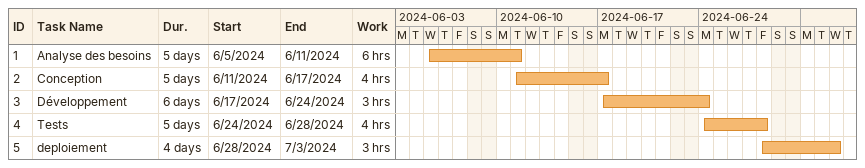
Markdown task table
| ID | Task | Duration | Start | Finish | Work (h) |
|---|---|---|---|---|---|
| 1 | Analyse des besoins | 5d | 2024-06-05 | 2024-06-11 | 6 |
| 2 | Conception | 5d | 2024-06-11 | 2024-06-17 | 4 |
| 3 | Développement | 6d | 2024-06-17 | 2024-06-24 | 3 |
| 4 | Tests | 5d | 2024-06-24 | 2024-06-28 | 4 |
| 5 | deploiement | 4d | 2024-06-28 | 2024-07-03 | 3 |
